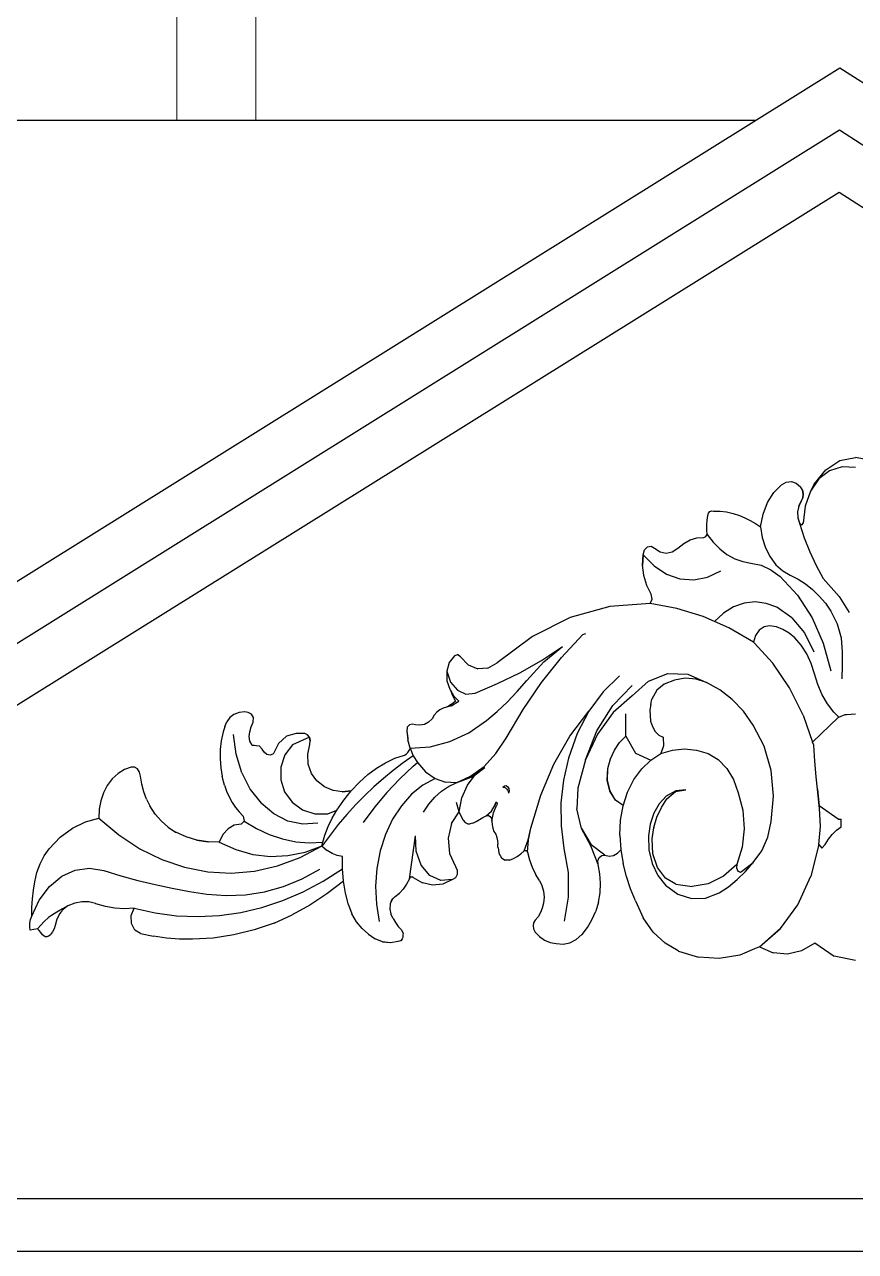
# Model space of a CAD drawing. Header units: inches. Extents: x -343 to 13887, y -13069 to -746.
# Drawn here: x 3399.22 to 3430.86, y -9017.25 to -8970.51 of the extents above; entities that cross this region are included whole.
import ezdxf

# ---------------------------------------------------------------- set-up
doc = ezdxf.new("R2010")
doc.units = ezdxf.units.IN
doc.header["$LTSCALE"] = 17
doc.header["$MEASUREMENT"] = 0
doc.layers.add('DOOR ELEVATION', color=21, linetype='Continuous', lineweight=15)
doc.layers.add('OUTLINE', color=1, linetype='Continuous', lineweight=25)

# ---------------------------------------------------------------- blocks, each defined once
blk = doc.blocks.new('dsdssdds')
for p, q in [((321.446, 167.347), (322.246, 167.867)), ((322.246, 167.867), (323.125, 168.046)), ((324.004, 167.867), (323.125, 168.046)), ((320.8, 166.533), (321.446, 167.347)), ((321.66, 167.297), (321.052, 166.829)), ((322.367, 167.52), (321.66, 167.297)), ((323.125, 167.484), (322.367, 167.52)), ((318.518, 166.068), (318.957, 166.507)), ((318.957, 166.507), (319.223, 166.652)), ((319.223, 166.652), (319.509, 166.681)), ((319.509, 166.681), (319.788, 166.592)), ((319.788, 166.592), (320.034, 166.393)), ((320.14, 166.214), (320.034, 166.393)), ((320.034, 166.393), (320.124, 166.194)), ((320.124, 166.194), (320.162, 165.967)), ((320.14, 166.214), (320.184, 165.994)), ((321.052, 166.829), (320.585, 166.148)), ((320.8, 166.533), (320.585, 166.148)), ((317.912, 164.847), (318.165, 165.505)), ((318.165, 165.505), (318.518, 166.068)), ((320.069, 165.576), (319.926, 165.3)), ((319.929, 165.3), (320.069, 165.576)), ((320.159, 165.769), (320.069, 165.576)), ((320.143, 165.749), (320.069, 165.576)), ((320.162, 165.967), (320.143, 165.749)), ((320.184, 165.994), (320.159, 165.769)), ((320.585, 166.148), (320.288, 165.299)), ((314.802, 164.767), (314.842, 164.896)), ((314.842, 164.896), (314.919, 164.99)), ((314.919, 164.99), (315.018, 165.034)), ((315.018, 165.034), (315.123, 165.018)), ((315.123, 165.018), (315.492, 165.013)), ((315.492, 165.013), (315.86, 164.97)), ((315.86, 164.97), (316.225, 164.89)), ((316.225, 164.89), (316.584, 164.773)), ((316.584, 164.773), (316.891, 164.645)), ((317.774, 164.126), (317.912, 164.847)), ((319.926, 165.3), (319.86, 164.98)), ((319.86, 164.98), (319.877, 164.648)), ((319.929, 165.3), (319.864, 164.979)), ((319.864, 164.979), (319.881, 164.647)), ((320.288, 165.299), (320.182, 164.341)), ((314.75, 163.968), (314.751, 164.236)), ((314.751, 164.236), (314.769, 164.502)), ((314.769, 164.502), (314.802, 164.767)), ((316.891, 164.645), (317.193, 164.495)), ((317.193, 164.495), (317.487, 164.321)), ((317.487, 164.321), (317.774, 164.126)), ((317.774, 164.126), (317.869, 163.519)), ((319.877, 164.648), (319.977, 164.341)), ((319.881, 164.647), (319.977, 164.341)), ((319.977, 164.341), (320.241, 163.511)), ((320.021, 164.285), (319.977, 164.341)), ((319.977, 164.341), (320.021, 164.269)), ((320.021, 164.285), (320.079, 164.265)), ((320.021, 164.269), (320.079, 164.243)), ((320.079, 164.265), (320.138, 164.285)), ((320.079, 164.243), (320.138, 164.269)), ((320.138, 164.269), (320.182, 164.341)), ((320.138, 164.285), (320.182, 164.341)), ((313.439, 163.193), (313.804, 163.387)), ((313.804, 163.387), (314.187, 163.502)), ((314.187, 163.502), (314.579, 163.536)), ((314.579, 163.536), (314.691, 163.58)), ((314.691, 163.58), (314.765, 163.701)), ((314.765, 163.701), (314.75, 163.968)), ((314.765, 163.701), (315.099, 163.261)), ((317.869, 163.519), (318.05, 162.947)), ((320.241, 163.511), (320.55, 162.71)), ((311.144, 162.559), (311.224, 162.828)), ((311.224, 162.828), (311.389, 163.002)), ((311.389, 163.002), (311.597, 163.037)), ((311.597, 163.037), (311.797, 162.925)), ((311.797, 162.925), (312.107, 162.719)), ((312.107, 162.719), (312.449, 162.648)), ((312.449, 162.648), (312.792, 162.719)), ((312.792, 162.719), (313.102, 162.925)), ((313.102, 162.925), (313.439, 163.193)), ((315.099, 163.261), (315.473, 162.882)), ((315.473, 162.882), (315.88, 162.57)), ((318.05, 162.947), (318.308, 162.432)), ((320.55, 162.71), (320.903, 161.942)), ((311.12, 161.966), (311.144, 162.559)), ((311.144, 162.559), (311.121, 161.966)), ((311.144, 162.559), (311.765, 161.921)), ((315.88, 162.57), (316.313, 162.33)), ((316.313, 162.33), (316.766, 162.167)), ((316.766, 162.167), (317.232, 162.082)), ((317.232, 162.082), (317.809, 161.959)), ((318.308, 162.432), (318.636, 161.991)), ((311.191, 161.399), (311.12, 161.966)), ((311.191, 161.399), (311.121, 161.966)), ((311.192, 161.38), (311.191, 161.399)), ((311.356, 160.827), (311.192, 161.38)), ((311.765, 161.921), (312.47, 161.461)), ((312.47, 161.461), (313.229, 161.197)), ((314.789, 161.293), (315.527, 161.649)), ((317.809, 161.959), (318.361, 161.706)), ((318.361, 161.706), (318.873, 161.329)), ((318.636, 161.991), (319.021, 161.642)), ((318.873, 161.329), (319.855, 160.27)), ((319.021, 161.642), (319.449, 161.397)), ((319.449, 161.397), (319.885, 161.18)), ((320.903, 161.942), (321.297, 161.21)), ((311.605, 160.334), (311.356, 160.827)), ((313.229, 161.197), (314.013, 161.14)), ((314.013, 161.14), (314.789, 161.293)), ((319.885, 161.18), (320.304, 160.912)), ((320.304, 160.912), (320.703, 160.592)), ((322.201, 160.195), (321.297, 161.21)), ((311.542, 159.797), (311.665, 160.045)), ((311.665, 160.045), (311.605, 160.334)), ((319.855, 160.27), (320.677, 158.998)), ((320.703, 160.592), (321.079, 160.226)), ((321.079, 160.226), (321.427, 159.815)), ((322.201, 160.195), (322.776, 159.302)), ((309.265, 159.631), (307.035, 159.009)), ((311.541, 159.795), (309.265, 159.631)), ((311.541, 159.795), (311.542, 159.797)), ((313.049, 159.524), (311.541, 159.795)), ((314.533, 159.069), (313.049, 159.524)), ((315.683, 159.261), (315.174, 158.787)), ((316.248, 159.61), (315.683, 159.261)), ((316.85, 159.821), (316.248, 159.61)), ((317.471, 159.889), (316.85, 159.821)), ((318.09, 159.811), (317.471, 159.889)), ((318.69, 159.59), (318.09, 159.811)), ((319.538, 158.996), (318.69, 159.59)), ((321.427, 159.815), (321.746, 159.363)), ((321.746, 159.363), (322.103, 158.651)), ((307.035, 159.009), (304.901, 157.943)), ((315.174, 158.787), (314.533, 159.069)), ((315.978, 158.433), (315.174, 158.787)), ((318.286, 158.547), (317.978, 158.496)), ((318.665, 158.483), (318.286, 158.547)), ((318.665, 158.482), (318.286, 158.547)), ((319.538, 158.996), (320.247, 158.142)), ((320.677, 158.998), (321.311, 157.558)), ((322.103, 158.651), (322.317, 157.86)), ((304.901, 157.943), (302.914, 156.458)), ((306.544, 156.75), (307.745, 158.047)), ((307.745, 158.047), (307.92, 158.117)), ((317.374, 157.623), (315.978, 158.433)), ((317.492, 158.004), (317.374, 157.623)), ((317.702, 158.308), (317.492, 158.004)), ((317.978, 158.496), (317.702, 158.308)), ((319.034, 158.346), (318.665, 158.483)), ((318.665, 158.482), (318.665, 158.483)), ((319.033, 158.345), (318.665, 158.482)), ((319.033, 158.345), (319.034, 158.346)), ((319.383, 158.138), (319.033, 158.345)), ((319.383, 158.138), (319.034, 158.346)), ((319.706, 157.865), (319.383, 158.138)), ((320.067, 157.448), (319.706, 157.865)), ((320.247, 158.142), (320.772, 157.081)), ((322.317, 157.86), (322.372, 157.049)), ((305.414, 156.592), (306.611, 157.37)), ((305.552, 156.504), (306.611, 157.37)), ((317.407, 157.587), (317.374, 157.623)), ((318.456, 156.435), (317.407, 157.587)), ((318.456, 156.434), (317.407, 157.587)), ((320.376, 156.963), (320.067, 157.448)), ((321.311, 157.558), (321.734, 156.001)), ((300.213, 156.479), (300.07, 155.978)), ((300.509, 156.844), (300.213, 156.479)), ((300.509, 156.844), (300.682, 156.917)), ((300.682, 156.911), (300.509, 156.844)), ((300.843, 156.803), (300.682, 156.917)), ((300.843, 156.803), (300.682, 156.911)), ((301.29, 156.343), (300.843, 156.803)), ((304.189, 155.895), (305.414, 156.592)), ((304.585, 155.464), (305.552, 156.504)), ((305.419, 155.338), (306.544, 156.75)), ((320.626, 156.422), (320.376, 156.963)), ((322.372, 157.049), (322.376, 156.278)), ((300.07, 155.978), (300.29, 155.364)), ((300.07, 155.978), (300.082, 155.445)), ((301.29, 156.343), (301.83, 156.118)), ((302.395, 156.158), (301.83, 156.118)), ((302.395, 156.158), (302.914, 156.458)), ((302.939, 155.281), (304.189, 155.895)), ((311.46, 155.429), (312.539, 155.854)), ((312.539, 155.854), (313.664, 155.825)), ((313.664, 155.825), (314.731, 155.346)), ((318.456, 156.434), (318.456, 156.435)), ((319.397, 155.049), (318.456, 156.434)), ((320.811, 155.836), (320.626, 156.422)), ((320.999, 155.226), (320.811, 155.836)), ((322.376, 156.278), (322.366, 155.552)), ((300.082, 155.445), (300.255, 154.963)), ((300.29, 155.364), (300.673, 154.913)), ((301.668, 154.75), (302.939, 155.281)), ((304.051, 154.841), (304.585, 155.464)), ((304.374, 153.819), (305.419, 155.338)), ((309.825, 155.726), (308.895, 154.821)), ((309.433, 154.047), (310.527, 155.186)), ((310.527, 154.591), (311.46, 155.429)), ((312.328, 155.245), (311.93, 154.908)), ((312.914, 155.484), (312.328, 155.245)), ((313.522, 155.582), (312.914, 155.484)), ((314.134, 155.535), (313.522, 155.582)), ((314.731, 155.346), (314.134, 155.535)), ((315.476, 154.935), (314.731, 155.346)), ((321.247, 154.656), (320.999, 155.226)), ((300.255, 154.963), (300.258, 154.957)), ((300.258, 154.957), (300.402, 154.615)), ((300.258, 154.957), (300.465, 154.576)), ((300.402, 154.615), (300.572, 154.287)), ((300.465, 154.576), (300.75, 154.301)), ((300.673, 154.913), (301.158, 154.697)), ((301.158, 154.697), (301.668, 154.75)), ((303.495, 154.255), (304.051, 154.841)), ((308.895, 154.821), (308.089, 153.726)), ((310.527, 154.591), (309.465, 153.648)), ((311.586, 154.1), (311.649, 154.402)), ((311.93, 154.908), (311.649, 154.402)), ((316.171, 154.39), (315.476, 154.935)), ((316.802, 153.722), (316.171, 154.39)), ((320.174, 153.494), (319.397, 155.049)), ((321.549, 154.134), (321.247, 154.656)), ((299.682, 153.809), (299.512, 153.679)), ((299.869, 153.889), (299.682, 153.809)), ((300.33, 154.022), (299.869, 153.889)), ((300.055, 153.954), (299.869, 153.889)), ((300.235, 154.042), (300.055, 153.954)), ((300.408, 154.153), (300.235, 154.042)), ((300.33, 154.022), (300.755, 154.296)), ((300.572, 154.287), (300.408, 154.153)), ((300.75, 154.301), (300.755, 154.296)), ((302.321, 153.196), (302.918, 153.706)), ((302.918, 153.706), (303.495, 154.255)), ((303.417, 152.201), (304.374, 153.819)), ((307.023, 152.318), (308.089, 153.726)), ((308.089, 153.726), (307.429, 152.469)), ((308.544, 152.625), (309.433, 154.047)), ((311.586, 154.1), (311.522, 153.797)), ((311.522, 153.797), (311.567, 153.171)), ((317.358, 152.943), (316.802, 153.722)), ((321.901, 153.671), (321.549, 154.134)), ((287.551, 152.855), (287.673, 153.13)), ((287.674, 153.133), (287.673, 153.13)), ((287.836, 153.364), (287.674, 153.133)), ((287.842, 153.371), (287.836, 153.364)), ((288.055, 153.533), (287.842, 153.371)), ((288.361, 153.648), (288.055, 153.533)), ((288.678, 153.686), (288.361, 153.648)), ((288.874, 153.655), (288.678, 153.686)), ((289.058, 153.565), (288.874, 153.655)), ((289.04, 152.848), (289.149, 153.109)), ((289.181, 153.364), (289.058, 153.565)), ((289.149, 153.109), (289.181, 153.364)), ((299.043, 153.106), (298.809, 152.985)), ((299.043, 153.106), (299.249, 153.293)), ((299.365, 153.504), (299.249, 153.293)), ((299.512, 153.679), (299.365, 153.504)), ((301.315, 152.504), (302.321, 153.196)), ((309.465, 153.648), (308.576, 152.428)), ((310.167, 152.32), (310.176, 153.575)), ((311.567, 153.171), (311.669, 152.855)), ((320.174, 153.494), (320.712, 151.975)), ((320.712, 151.975), (322.158, 153.373)), ((321.901, 153.671), (322.191, 153.388)), ((322.158, 153.373), (322.191, 153.388)), ((322.191, 153.388), (322.541, 153.539)), ((322.541, 153.539), (322.647, 153.541)), ((322.647, 153.541), (323.125, 153.582)), ((287.458, 152.556), (287.357, 152.063)), ((287.55, 152.853), (287.458, 152.556)), ((287.551, 152.855), (287.55, 152.853)), ((288.194, 151.294), (288.038, 152.404)), ((288.933, 152.305), (288.961, 152.568)), ((288.961, 152.568), (289.04, 152.848)), ((291.042, 152.32), (290.585, 151.911)), ((291.582, 152.463), (291.042, 152.32)), ((292.066, 152.463), (291.582, 152.463)), ((292.217, 152.402), (292.066, 152.463)), ((292.329, 152.254), (292.217, 152.402)), ((297.833, 152.828), (297.828, 152.593)), ((297.835, 152.799), (297.828, 152.593)), ((297.828, 152.593), (297.879, 152.103)), ((297.828, 152.593), (297.872, 152.209)), ((297.977, 152.965), (297.833, 152.828)), ((298.144, 152.987), (297.977, 152.965)), ((298.312, 152.965), (298.144, 152.987)), ((298.562, 152.938), (298.312, 152.965)), ((298.809, 152.985), (298.562, 152.938)), ((300.246, 152.009), (301.315, 152.504)), ((306.112, 150.73), (307.023, 152.318)), ((307.429, 152.469), (306.933, 151.085)), ((307.9, 150.986), (308.544, 152.625)), ((308.576, 152.428), (307.9, 150.986)), ((309.824, 151.964), (310.167, 152.32)), ((310.167, 152.32), (310.723, 151.362)), ((311.669, 152.855), (311.83, 152.586)), ((311.669, 152.855), (311.831, 152.587)), ((311.83, 152.586), (312.039, 152.383)), ((311.831, 152.587), (312.039, 152.383)), ((312.039, 152.383), (312.28, 152.261)), ((317.985, 151.749), (317.358, 152.943)), ((287.357, 152.063), (287.302, 151.557)), ((288.961, 152.042), (288.933, 152.305)), ((289.095, 151.8), (288.961, 152.042)), ((289.1, 151.811), (288.961, 152.042)), ((289.32, 151.776), (289.095, 151.8)), ((289.32, 151.776), (289.1, 151.811)), ((289.516, 151.76), (289.32, 151.776)), ((289.664, 151.587), (289.516, 151.76)), ((290.585, 151.911), (290.28, 151.3)), ((291.377, 151.835), (290.944, 151.257)), ((292.329, 152.254), (291.377, 151.835)), ((292.232, 151.297), (292.345, 151.846)), ((292.375, 152.052), (292.329, 152.254)), ((292.329, 152.254), (292.376, 152.052)), ((292.345, 151.846), (292.375, 152.052)), ((292.345, 151.846), (292.376, 152.052)), ((298.004, 151.638), (297.879, 152.103)), ((297.955, 151.503), (298.004, 151.638)), ((298.004, 151.638), (299.135, 151.718)), ((298.004, 151.638), (298.004, 151.637)), ((298.004, 151.637), (298.184, 151.206)), ((299.135, 151.718), (300.246, 152.009)), ((302.849, 151.334), (303.417, 152.201)), ((309.536, 151.531), (309.824, 151.964)), ((309.537, 151.53), (309.824, 151.964)), ((312.29, 151.778), (312.152, 151.331)), ((312.28, 152.261), (312.29, 151.778)), ((318.375, 150.388), (317.985, 151.749)), ((320.773, 151.805), (320.712, 151.975)), ((320.835, 150.915), (320.773, 151.805)), ((287.302, 151.557), (287.292, 151.046)), ((287.292, 151.046), (287.328, 150.537)), ((288.517, 150.25), (288.194, 151.294)), ((289.778, 151.406), (289.664, 151.587)), ((289.932, 151.29), (289.778, 151.406)), ((290.107, 151.254), (289.932, 151.29)), ((290.27, 151.298), (290.107, 151.254)), ((290.28, 151.3), (290.27, 151.298)), ((290.944, 151.257), (290.714, 150.575)), ((292.265, 150.729), (292.232, 151.297)), ((296.618, 150.82), (297.143, 151.067)), ((297.143, 151.067), (297.682, 151.254)), ((298.184, 151.206), (297.614, 150.81)), ((297.682, 151.254), (297.788, 151.304)), ((297.788, 151.304), (297.881, 151.389)), ((297.881, 151.389), (297.955, 151.503)), ((298.184, 151.206), (298.418, 150.826)), ((302.177, 150.61), (302.849, 151.334)), ((306.933, 151.085), (306.654, 149.843)), ((307.9, 150.986), (307.467, 149.387)), ((309.166, 150.49), (309.314, 151.034)), ((309.166, 150.49), (309.315, 151.033)), ((309.314, 151.034), (309.536, 151.531)), ((309.315, 151.033), (309.537, 151.53)), ((310.723, 151.362), (311.582, 150.965)), ((311.069, 150.471), (311.582, 150.965)), ((311.582, 150.965), (312.152, 151.331)), ((312.152, 151.331), (312.811, 151.529)), ((312.811, 151.529), (313.485, 151.595)), ((313.485, 151.595), (314.159, 151.529)), ((314.159, 151.529), (314.817, 151.331)), ((314.817, 151.331), (315.379, 151.001)), ((315.379, 151.001), (315.865, 150.502)), ((281.895, 150.436), (281.533, 150.211)), ((282.281, 150.573), (281.895, 150.436)), ((282.462, 150.566), (282.281, 150.573)), ((282.626, 150.466), (282.462, 150.566)), ((282.748, 150.288), (282.626, 150.466)), ((282.808, 150.06), (282.748, 150.288)), ((287.328, 150.537), (287.409, 150.038)), ((288.517, 150.25), (288.992, 149.316)), ((290.714, 150.575), (290.708, 149.856)), ((292.442, 150.211), (292.265, 150.729)), ((295.625, 150.151), (296.11, 150.514)), ((296.11, 150.514), (296.618, 150.82)), ((297.054, 150.387), (296.505, 149.938)), ((297.614, 150.81), (297.054, 150.387)), ((298.184, 150.623), (297.425, 149.916)), ((298.184, 150.623), (298.419, 150.824)), ((298.418, 150.826), (298.419, 150.824)), ((298.419, 150.824), (298.419, 150.823)), ((298.419, 150.823), (298.883, 150.308)), ((298.883, 150.308), (299.415, 149.938)), ((301.421, 150.053), (302.177, 150.61)), ((301.441, 150.009), (302.214, 150.549)), ((301.679, 150.138), (302.214, 150.549)), ((305.373, 148.991), (306.112, 150.73)), ((309.129, 149.836), (309.166, 150.49)), ((309.133, 149.839), (309.166, 150.49)), ((310.629, 149.866), (311.069, 150.471)), ((315.865, 150.502), (316.248, 149.864)), ((318.503, 148.94), (318.375, 150.388)), ((320.91, 150.027), (320.835, 150.915)), ((281.207, 149.905), (280.926, 149.527)), ((281.533, 150.211), (281.207, 149.905)), ((282.876, 149.612), (282.808, 150.06)), ((282.987, 149.179), (282.876, 149.612)), ((287.534, 149.554), (287.409, 150.038)), ((287.534, 149.554), (287.655, 149.213)), ((290.708, 149.856), (290.928, 149.171)), ((292.741, 149.803), (292.442, 150.211)), ((293.185, 149.464), (292.741, 149.803)), ((294.69, 149.239), (295.144, 149.719)), ((295.144, 149.719), (295.625, 150.151)), ((296.505, 149.938), (295.969, 149.464)), ((297.425, 149.916), (296.7, 149.147)), ((298.727, 149.559), (298.086, 149.038)), ((299.415, 149.938), (298.727, 149.559)), ((299.415, 149.938), (299.418, 149.936)), ((299.418, 149.936), (300, 149.722)), ((300.601, 149.679), (300, 149.722)), ((300.175, 149.484), (300.601, 149.679)), ((300.601, 149.679), (300.604, 149.678)), ((300.604, 149.678), (301.421, 150.053)), ((300.604, 149.678), (301.441, 150.009)), ((300.933, 148.844), (301.242, 149.557)), ((301.242, 149.557), (301.679, 150.138)), ((306.654, 149.843), (306.517, 148.56)), ((309.129, 149.836), (309.133, 149.839)), ((309.276, 149.213), (309.129, 149.836)), ((309.282, 149.218), (309.133, 149.839)), ((310.276, 149.167), (310.629, 149.866)), ((316.248, 149.864), (316.507, 149.123)), ((320.98, 149.331), (320.91, 150.027)), ((280.714, 149.121), (280.561, 148.67)), ((280.926, 149.527), (280.714, 149.121)), ((283.138, 148.768), (282.987, 149.179)), ((287.655, 149.213), (287.798, 148.888)), ((287.798, 148.888), (287.964, 148.582)), ((288.992, 149.316), (289.601, 148.53)), ((290.928, 149.171), (291.352, 148.586)), ((293.671, 149.252), (293.185, 149.464)), ((293.681, 149.25), (293.671, 149.252)), ((294.18, 149.175), (293.681, 149.25)), ((294.18, 149.174), (293.681, 149.25)), ((294.18, 149.175), (294.677, 149.237)), ((294.677, 149.237), (294.18, 149.174)), ((294.18, 149.175), (294.18, 149.174)), ((294.265, 148.713), (294.69, 149.239)), ((294.677, 149.237), (294.679, 149.237)), ((294.69, 149.239), (294.679, 149.237)), ((295.445, 148.966), (294.935, 148.443)), ((295.969, 149.464), (295.445, 148.966)), ((296.7, 149.147), (296.012, 148.321)), ((298.086, 149.038), (297.513, 148.388)), ((299.054, 148.479), (299.393, 148.879)), ((299.393, 148.879), (299.769, 149.217)), ((299.769, 149.217), (300.175, 149.484)), ((303.236, 149.447), (303.323, 149.519)), ((303.236, 149.447), (303.31, 149.435)), ((303.31, 149.435), (303.379, 149.402)), ((303.323, 149.519), (303.424, 149.526)), ((303.379, 149.402), (303.441, 149.348)), ((303.424, 149.526), (303.516, 149.468)), ((303.441, 149.348), (303.492, 149.277)), ((303.492, 149.277), (303.53, 149.191)), ((303.516, 149.468), (303.576, 149.358)), ((303.53, 149.191), (303.551, 149.097)), ((303.589, 149.223), (303.551, 149.097)), ((303.576, 149.358), (303.589, 149.223)), ((304.82, 147.133), (305.373, 148.991)), ((307.467, 149.387), (307.416, 148.22)), ((309.587, 148.71), (309.276, 149.213)), ((309.592, 148.713), (309.282, 149.218)), ((310.02, 148.396), (310.276, 149.167)), ((312.454, 148.934), (312.061, 148.508)), ((312.985, 149.233), (312.454, 148.934)), ((312.488, 148.778), (312.982, 149.192)), ((312.982, 149.192), (313.56, 149.283)), ((313.56, 149.283), (312.985, 149.233)), ((316.507, 149.123), (316.769, 148.133)), ((318.363, 147.495), (318.503, 148.94)), ((320.98, 149.331), (321.086, 148.394)), ((320.999, 149.141), (320.98, 149.331)), ((321.086, 148.394), (320.999, 149.141)), ((280.475, 148.19), (280.457, 147.695)), ((280.561, 148.67), (280.475, 148.19)), ((283.138, 148.768), (283.328, 148.386)), ((283.631, 147.922), (283.328, 148.386)), ((287.964, 148.582), (288.151, 148.299)), ((288.151, 148.299), (288.358, 148.04)), ((290.317, 147.926), (289.601, 148.53)), ((291.352, 148.586), (291.938, 148.16)), ((291.938, 148.16), (292.629, 147.932)), ((293.873, 148.144), (294.265, 148.713)), ((294.935, 148.443), (294.439, 147.897)), ((296.012, 148.321), (295.364, 147.439)), ((297.513, 148.388), (297.02, 147.626)), ((298.758, 148.022), (299.054, 148.479)), ((300.773, 148.05), (300.615, 148.569)), ((300.773, 148.05), (300.933, 148.844)), ((302.599, 148.08), (302.807, 148.441)), ((302.701, 147.986), (302.871, 148.405)), ((302.848, 148.584), (302.806, 148.527)), ((302.806, 148.527), (302.813, 148.449)), ((302.807, 148.441), (302.813, 148.449)), ((302.907, 148.578), (302.848, 148.584)), ((302.871, 148.405), (302.925, 148.437)), ((302.941, 148.514), (302.907, 148.578)), ((302.925, 148.437), (302.941, 148.514)), ((306.517, 148.56), (306.524, 147.264)), ((307.681, 147.107), (307.416, 148.22)), ((310.016, 148.398), (309.587, 148.71)), ((310.016, 148.398), (309.592, 148.713)), ((309.869, 147.577), (310.02, 148.396)), ((310.02, 148.396), (310.016, 148.398)), ((312.061, 148.508), (311.753, 147.974)), ((311.931, 147.747), (312.177, 148.293)), ((312.177, 148.293), (312.486, 148.774)), ((312.177, 148.293), (312.179, 148.293)), ((312.179, 148.293), (312.486, 148.774)), ((312.486, 148.774), (312.488, 148.778)), ((321.086, 148.391), (321.086, 148.394)), ((322.158, 147.634), (321.086, 148.391)), ((321.102, 148.257), (321.086, 148.391)), ((321.155, 147.225), (321.102, 148.257)), ((278.955, 147.122), (279.689, 147.486)), ((279.689, 147.486), (280.457, 147.695)), ((280.457, 147.695), (281.574, 146.751)), ((283.978, 147.516), (283.631, 147.922)), ((284.363, 147.177), (283.978, 147.516)), ((288.358, 148.04), (288.581, 147.809)), ((288.65, 147.53), (288.471, 147.361)), ((288.581, 147.809), (288.65, 147.53)), ((288.65, 147.53), (289.343, 147.105)), ((291.111, 147.529), (290.317, 147.926)), ((291.948, 147.356), (291.111, 147.529)), ((292.629, 147.932), (293.358, 147.927)), ((293.358, 147.927), (293.873, 148.144)), ((293.388, 147.226), (293.614, 147.7)), ((293.614, 147.7), (293.873, 148.144)), ((294.439, 147.897), (293.957, 147.329)), ((297.02, 147.626), (296.62, 146.77)), ((300.341, 147.398), (300.773, 148.05)), ((301.005, 147.586), (300.773, 148.05)), ((301.005, 147.586), (301.008, 147.583)), ((301.008, 147.583), (301.118, 147.455)), ((301.548, 147.408), (301.738, 147.511)), ((301.738, 147.511), (301.927, 147.616)), ((301.927, 147.616), (302.116, 147.721)), ((302.116, 147.721), (302.305, 147.828)), ((302.305, 147.828), (302.599, 148.08)), ((302.305, 147.828), (302.42, 147.85)), ((302.42, 147.85), (302.529, 147.794)), ((302.529, 147.794), (302.602, 147.674)), ((302.602, 147.674), (302.622, 147.522)), ((302.622, 147.522), (302.701, 147.986)), ((302.622, 147.522), (302.627, 147.317)), ((309.829, 146.736), (309.869, 147.577)), ((311.753, 147.974), (311.544, 147.36)), ((311.754, 147.155), (311.931, 147.747)), ((316.769, 148.133), (316.847, 147.089)), ((318.179, 146.625), (318.363, 147.495)), ((322.158, 147.634), (322.312, 147.634)), ((322.312, 147.205), (322.312, 147.634)), ((278.272, 146.612), (278.955, 147.122)), ((284.363, 147.177), (284.779, 146.91)), ((284.779, 146.91), (284.798, 146.901)), ((285.374, 146.638), (284.798, 146.901)), ((285.374, 146.637), (284.798, 146.901)), ((287.74, 147.091), (287.448, 146.761)), ((288.091, 147.297), (287.74, 147.091)), ((288.471, 147.361), (288.091, 147.297)), ((289.343, 147.105), (290.062, 146.766)), ((292.795, 147.413), (291.948, 147.356)), ((293.196, 146.726), (293.388, 147.226)), ((293.957, 147.329), (293.49, 146.738)), ((300.341, 147.398), (300.147, 146.568)), ((301.118, 147.455), (301.255, 147.378)), ((301.255, 147.378), (301.403, 147.362)), ((301.548, 147.408), (301.403, 147.362)), ((302.627, 147.317), (302.666, 147.118)), ((302.666, 147.118), (302.738, 146.937)), ((302.738, 146.937), (302.839, 146.782)), ((302.839, 146.782), (302.897, 146.604)), ((304.666, 146.471), (304.82, 147.133)), ((304.683, 146.46), (304.82, 147.133)), ((306.524, 147.264), (306.674, 145.983)), ((308.196, 146.126), (307.681, 147.107)), ((307.681, 147.107), (308.227, 146.192)), ((311.544, 147.36), (311.447, 146.699)), ((311.653, 146.533), (311.754, 147.155)), ((311.653, 146.533), (311.755, 147.154)), ((311.754, 147.155), (311.755, 147.154)), ((316.847, 147.089), (316.735, 146.051)), ((321.06, 146.198), (321.155, 147.225)), ((321.601, 146.505), (321.815, 146.777)), ((321.815, 146.777), (322.054, 147.012)), ((322.054, 147.012), (322.312, 147.205)), ((277.656, 145.968), (278.272, 146.612)), ((281.574, 146.751), (282.759, 145.968)), ((285.986, 146.45), (285.374, 146.638)), ((285.986, 146.449), (285.374, 146.637)), ((286.61, 146.348), (285.986, 146.45)), ((286.61, 146.347), (285.986, 146.449)), ((285.986, 146.449), (286.61, 146.348)), ((287.215, 146.334), (286.61, 146.348)), ((287.215, 146.334), (286.61, 146.347)), ((287.239, 146.333), (287.215, 146.334)), ((287.448, 146.761), (287.239, 146.333)), ((287.239, 146.333), (288.175, 145.915)), ((290.062, 146.766), (290.801, 146.518)), ((290.801, 146.518), (291.555, 146.363)), ((291.555, 146.363), (292.316, 146.301)), ((291.81, 145.475), (293.039, 146.126)), ((292.088, 145.776), (293.039, 146.126)), ((292.316, 146.301), (293.078, 146.333)), ((293.49, 146.738), (293.039, 146.126)), ((293.039, 146.126), (293.04, 146.205)), ((293.075, 146.064), (293.039, 146.126)), ((293.04, 146.205), (293.078, 146.333)), ((293.078, 146.333), (293.196, 146.726)), ((296.62, 146.77), (296.323, 145.841)), ((297.966, 144.275), (298.304, 146.69)), ((298.349, 145.821), (298.304, 146.69)), ((300.147, 146.568), (300.225, 145.705)), ((302.897, 146.604), (302.938, 146.417)), ((302.938, 146.417), (302.96, 146.225)), ((302.963, 146.03), (302.96, 146.225)), ((304.442, 145.846), (304.666, 146.471)), ((304.619, 145.769), (304.683, 146.46)), ((308.615, 145.068), (308.196, 146.126)), ((308.981, 145.596), (308.227, 146.192)), ((309.829, 146.736), (309.9, 145.898)), ((311.447, 146.699), (311.477, 145.898)), ((311.653, 146.533), (311.653, 146.532)), ((311.688, 145.679), (311.653, 146.532)), ((317.839, 145.842), (318.179, 146.625)), ((321.06, 146.198), (320.608, 144.415)), ((321.06, 146.198), (321.237, 145.999)), ((321.237, 145.999), (321.414, 146.198)), ((321.414, 146.198), (321.601, 146.505)), ((277.14, 145.119), (277.374, 145.57)), ((277.374, 145.57), (277.656, 145.968)), ((282.759, 145.968), (283.999, 145.355)), ((288.175, 145.915), (289.141, 145.648)), ((289.141, 145.648), (290.125, 145.535)), ((290.125, 145.535), (291.112, 145.578)), ((290.536, 144.999), (291.81, 145.475)), ((291.112, 145.578), (292.088, 145.776)), ((293.075, 146.064), (293.334, 145.86)), ((293.61, 145.7), (293.334, 145.86)), ((293.899, 145.588), (293.61, 145.7)), ((294.197, 145.525), (293.899, 145.588)), ((294.19, 144.83), (294.197, 145.525)), ((296.323, 145.841), (296.135, 144.86)), ((298.638, 145.04), (298.349, 145.821)), ((300.225, 145.705), (300.561, 144.96)), ((302.963, 146.03), (302.964, 146.029)), ((302.964, 146.029), (303.008, 145.713)), ((303.008, 145.713), (303.155, 145.458)), ((303.155, 145.458), (303.373, 145.32)), ((303.616, 145.329), (303.835, 145.418)), ((303.835, 145.418), (304.047, 145.535)), ((304.047, 145.535), (304.25, 145.678)), ((304.442, 145.846), (304.25, 145.678)), ((304.442, 145.846), (304.492, 145.873)), ((304.492, 145.873), (304.546, 145.867)), ((304.546, 145.867), (304.591, 145.83)), ((304.591, 145.83), (304.619, 145.769)), ((304.619, 145.769), (304.743, 145.337)), ((306.674, 145.983), (306.915, 144.626)), ((308.604, 145.285), (308.679, 145.478)), ((308.679, 145.478), (308.818, 145.593)), ((308.818, 145.593), (308.981, 145.596)), ((308.981, 145.596), (309.225, 145.553)), ((309.225, 145.553), (309.47, 145.591)), ((309.47, 145.591), (309.699, 145.708)), ((309.9, 145.898), (309.699, 145.708)), ((309.9, 145.898), (310.025, 145.142)), ((311.477, 145.898), (311.658, 145.133)), ((311.952, 144.901), (311.688, 145.679)), ((316.735, 146.051), (316.441, 145.078)), ((317.363, 145.198), (317.839, 145.842)), ((276.961, 144.626), (277.14, 145.119)), ((278.355, 144.411), (279.123, 144.762)), ((279.123, 144.762), (279.93, 144.873)), ((279.93, 144.873), (280.735, 144.739)), ((280.735, 144.739), (281.692, 144.444)), ((283.999, 145.355), (285.281, 144.918)), ((285.281, 144.918), (286.59, 144.662)), ((287.912, 144.59), (289.232, 144.702)), ((289.232, 144.702), (290.536, 144.999)), ((291.909, 144.261), (292.919, 144.809)), ((293.1, 144.131), (294.19, 144.83)), ((294.242, 144.139), (294.19, 144.83)), ((296.135, 144.86), (296.061, 143.852)), ((299.127, 144.463), (298.638, 145.04)), ((300.561, 144.96), (300.663, 144.75)), ((300.663, 144.75), (300.665, 144.518)), ((303.616, 145.329), (303.373, 145.32)), ((304.743, 145.337), (304.898, 144.923)), ((304.898, 144.923), (305.084, 144.533)), ((308.615, 145.068), (308.604, 145.285)), ((308.716, 144.548), (308.615, 145.068)), ((310.204, 144.406), (310.025, 145.142)), ((311.658, 145.133), (311.977, 144.454)), ((312.41, 144.304), (311.952, 144.901)), ((316.441, 145.078), (315.676, 144.411)), ((316.441, 145.078), (316.419, 144.879)), ((316.419, 144.879), (316.5, 144.709)), ((316.5, 144.709), (316.644, 144.65)), ((316.644, 144.65), (316.782, 144.731)), ((316.782, 144.731), (317.363, 145.198)), ((316.926, 144.683), (317.363, 145.198)), ((276.767, 143.621), (276.84, 144.102)), ((276.84, 144.102), (276.961, 144.626)), ((277.667, 143.838), (278.355, 144.411)), ((281.692, 144.444), (282.654, 144.178)), ((282.654, 144.178), (283.62, 143.941)), ((286.59, 144.662), (287.912, 144.59)), ((290.867, 143.835), (291.909, 144.261)), ((291.976, 143.533), (293.1, 144.131)), ((294.242, 144.139), (293.316, 143.414)), ((294.354, 143.461), (294.242, 144.139)), ((297.966, 144.275), (297.811, 143.966)), ((297.966, 144.275), (298.001, 144.367)), ((298.007, 144.337), (297.966, 144.275)), ((298.062, 144.374), (298.007, 144.337)), ((298.062, 144.374), (298.124, 144.378)), ((298.182, 144.351), (298.124, 144.378)), ((298.182, 144.351), (298.71, 144.042)), ((299.278, 143.914), (298.71, 144.042)), ((299.744, 144.176), (299.127, 144.463)), ((300.398, 144.222), (299.744, 144.176)), ((300.398, 144.222), (299.852, 143.975)), ((300.569, 144.325), (300.398, 144.222)), ((300.665, 144.518), (300.569, 144.325)), ((305.299, 144.17), (305.084, 144.533)), ((305.299, 144.17), (305.443, 143.888)), ((306.915, 144.626), (306.922, 143.232)), ((308.752, 144.014), (308.716, 144.548)), ((308.724, 143.48), (308.752, 144.014)), ((310.436, 143.696), (310.204, 144.406)), ((311.977, 144.454), (312.415, 143.904)), ((312.999, 143.97), (312.41, 144.304)), ((315.676, 144.411), (314.817, 143.993)), ((315.959, 143.818), (316.457, 144.222)), ((316.457, 144.222), (316.926, 144.683)), ((319.872, 142.809), (320.608, 144.415)), ((276.713, 143.135), (276.767, 143.621)), ((277.093, 143.073), (277.667, 143.838)), ((283.62, 143.941), (284.59, 143.733)), ((284.59, 143.733), (285.563, 143.554)), ((285.563, 143.554), (286.539, 143.404)), ((286.539, 143.404), (287.627, 143.318)), ((287.627, 143.318), (288.717, 143.361)), ((288.717, 143.361), (289.8, 143.534)), ((289.8, 143.534), (290.867, 143.835)), ((290.824, 143.038), (291.976, 143.533)), ((293.316, 143.414), (292.354, 142.776)), ((294.524, 142.804), (294.354, 143.461)), ((296.061, 143.852), (296.103, 142.841)), ((297.161, 143.278), (297.403, 143.462)), ((297.621, 143.693), (297.403, 143.462)), ((297.811, 143.966), (297.621, 143.693)), ((299.852, 143.975), (299.278, 143.914)), ((305.443, 143.888), (305.532, 143.568)), ((305.532, 143.568), (305.561, 143.229)), ((308.631, 142.958), (308.724, 143.48)), ((310.718, 143.02), (310.436, 143.696)), ((312.415, 143.904), (313.112, 143.4)), ((312.999, 143.97), (313.909, 143.843)), ((313.112, 143.4), (313.882, 143.152)), ((314.817, 143.993), (313.909, 143.843)), ((314.675, 143.177), (315.436, 143.474)), ((315.436, 143.474), (315.959, 143.818)), ((276.664, 142.156), (277.093, 143.073)), ((276.664, 142.156), (276.679, 142.646)), ((276.679, 142.646), (276.713, 143.135)), ((278.704, 142.738), (278.393, 142.566)), ((278.704, 142.738), (278.454, 142.558)), ((278.704, 142.738), (278.454, 142.557)), ((279.089, 142.897), (278.704, 142.738)), ((279.487, 142.972), (279.089, 142.897)), ((279.89, 142.962), (279.487, 142.972)), ((280.264, 142.871), (279.89, 142.962)), ((280.286, 142.865), (280.264, 142.871)), ((280.816, 142.709), (280.286, 142.865)), ((281.354, 142.615), (280.816, 142.709)), ((288.458, 142.369), (289.65, 142.65)), ((289.65, 142.65), (290.824, 143.038)), ((292.354, 142.776), (291.361, 142.229)), ((294.524, 142.804), (294.719, 142.297)), ((296.103, 142.841), (296.26, 141.851)), ((296.877, 142.85), (296.856, 142.561)), ((296.88, 142.849), (296.859, 142.56)), ((296.984, 143.103), (296.877, 142.85)), ((296.987, 143.102), (296.88, 142.849)), ((297.161, 143.278), (296.984, 143.103)), ((296.987, 143.102), (296.984, 143.103)), ((297.161, 143.278), (296.987, 143.102)), ((305.528, 142.891), (305.457, 142.616)), ((305.561, 143.229), (305.528, 142.891)), ((306.922, 143.232), (306.694, 141.871)), ((308.631, 142.958), (308.473, 142.439)), ((310.718, 143.02), (311.145, 142.074)), ((313.882, 143.152), (314.675, 143.177)), ((318.889, 141.458), (319.872, 142.809)), ((276.552, 141.768), (276.591, 141.97)), ((276.591, 141.97), (276.664, 142.156)), ((277.604, 142.077), (277.361, 141.862)), ((277.78, 142.192), (277.604, 142.077)), ((278.085, 142.384), (277.78, 142.192)), ((278.082, 141.991), (277.981, 141.636)), ((278.082, 141.99), (277.981, 141.636)), ((278.242, 142.304), (278.082, 141.991)), ((278.243, 142.303), (278.082, 141.991)), ((278.243, 142.303), (278.082, 141.99)), ((278.393, 142.566), (278.085, 142.384)), ((278.314, 142.388), (278.242, 142.304)), ((278.314, 142.388), (278.243, 142.303)), ((278.454, 142.558), (278.314, 142.388)), ((278.454, 142.557), (278.314, 142.388)), ((281.897, 142.582), (281.354, 142.615)), ((282.439, 142.611), (281.897, 142.582)), ((282.277, 142.206), (282.439, 142.611)), ((282.295, 141.749), (282.277, 142.206)), ((282.439, 142.611), (283.632, 142.343)), ((283.632, 142.343), (284.836, 142.184)), ((284.836, 142.184), (286.046, 142.136)), ((286.046, 142.136), (287.255, 142.197)), ((287.255, 142.197), (288.458, 142.369)), ((290.342, 141.774), (291.361, 142.229)), ((294.978, 141.844), (294.719, 142.297)), ((296.859, 142.56), (296.856, 142.561)), ((296.856, 142.561), (296.926, 142.284)), ((296.859, 142.56), (296.926, 142.284)), ((296.926, 142.284), (296.926, 142.283)), ((297.047, 142.031), (296.926, 142.283)), ((297.047, 142.031), (297.186, 141.795)), ((305.061, 141.933), (304.973, 141.793)), ((305.22, 142.131), (305.061, 141.933)), ((305.354, 142.361), (305.22, 142.131)), ((305.457, 142.616), (305.354, 142.361)), ((308.004, 141.515), (308.264, 141.955)), ((308.264, 141.955), (308.473, 142.439)), ((311.708, 141.266), (311.145, 142.074)), ((276.548, 141.563), (276.552, 141.768)), ((276.58, 141.365), (276.548, 141.563)), ((276.988, 141.454), (276.58, 141.365)), ((276.988, 141.454), (277.361, 141.862)), ((277.085, 141.346), (276.988, 141.454)), ((277.178, 141.233), (277.085, 141.346)), ((277.267, 141.115), (277.178, 141.233)), ((277.841, 141.273), (277.729, 141.132)), ((277.926, 141.444), (277.841, 141.273)), ((277.981, 141.636), (277.926, 141.444)), ((282.487, 141.369), (282.295, 141.749)), ((282.799, 141.175), (282.487, 141.369)), ((289.21, 141.384), (288.062, 141.1)), ((290.342, 141.774), (289.21, 141.384)), ((295.293, 141.459), (294.978, 141.844)), ((295.654, 141.154), (295.293, 141.459)), ((297.186, 141.795), (297.342, 141.578)), ((297.342, 141.578), (297.512, 141.383)), ((297.512, 141.383), (297.607, 141.196)), ((297.512, 141.383), (297.607, 141.185)), ((304.973, 141.793), (304.938, 141.617)), ((304.938, 141.617), (304.962, 141.438)), ((304.962, 141.438), (305.038, 141.293)), ((305.038, 141.293), (305.04, 141.288)), ((305.04, 141.288), (305.043, 141.286)), ((305.043, 141.286), (305.301, 141.01)), ((307.702, 141.128), (308.004, 141.515)), ((312.384, 140.629), (311.708, 141.266)), ((317.706, 140.427), (318.887, 141.46)), ((317.706, 140.427), (318.889, 141.458)), ((318.889, 141.458), (318.887, 141.46)), ((277.338, 141.043), (277.267, 141.115)), ((277.421, 141.003), (277.338, 141.043)), ((277.51, 140.998), (277.421, 141.003)), ((277.596, 141.029), (277.51, 140.998)), ((277.596, 141.029), (277.729, 141.132)), ((282.799, 141.175), (283.528, 141.029)), ((284.261, 140.927), (283.528, 141.029)), ((284.997, 140.869), (284.261, 140.927)), ((285.734, 140.856), (284.997, 140.869)), ((286.901, 140.924), (285.734, 140.856)), ((288.062, 141.1), (286.901, 140.924)), ((295.654, 141.154), (296.032, 140.875)), ((296.446, 140.707), (296.032, 140.875)), ((296.454, 140.706), (296.446, 140.707)), ((296.462, 140.703), (296.454, 140.706)), ((296.876, 140.657), (296.454, 140.706)), ((296.876, 140.657), (296.462, 140.703)), ((296.901, 140.654), (296.876, 140.657)), ((297.338, 140.727), (296.901, 140.654)), ((297.417, 140.759), (297.305, 140.727)), ((297.417, 140.759), (297.338, 140.727)), ((297.481, 140.778), (297.417, 140.759)), ((297.5, 140.793), (297.481, 140.778)), ((297.489, 140.789), (297.481, 140.778)), ((297.55, 140.88), (297.489, 140.789)), ((297.5, 140.793), (297.489, 140.789)), ((297.55, 140.88), (297.5, 140.793)), ((297.597, 140.951), (297.55, 140.88)), ((297.602, 140.972), (297.597, 140.951)), ((297.598, 140.963), (297.597, 140.951)), ((297.605, 141.114), (297.598, 140.963)), ((297.602, 140.972), (297.598, 140.963)), ((297.605, 141.114), (297.602, 140.972)), ((297.609, 141.181), (297.605, 141.114)), ((297.607, 141.196), (297.607, 141.185)), ((297.607, 141.185), (297.609, 141.181)), ((305.301, 141.01), (305.594, 140.801)), ((305.594, 140.801), (305.911, 140.667)), ((305.911, 140.667), (306.239, 140.613)), ((306.239, 140.613), (306.242, 140.613)), ((306.242, 140.613), (306.247, 140.612)), ((306.247, 140.612), (306.631, 140.574)), ((306.631, 140.574), (307.016, 140.65)), ((307.016, 140.65), (307.378, 140.837)), ((307.697, 141.124), (307.378, 140.837)), ((307.697, 141.124), (307.702, 141.128)), ((313.132, 140.198), (312.384, 140.629)), ((320.827, 140.643), (320.091, 140.203)), ((320.833, 140.647), (320.827, 140.643)), ((320.833, 140.647), (321.92, 139.907)), ((313.144, 140.191), (313.132, 140.198)), ((313.144, 140.191), (314.279, 139.848)), ((315.441, 139.773), (314.279, 139.848)), ((316.595, 139.968), (315.441, 139.773)), ((317.425, 140.311), (316.595, 139.968)), ((317.706, 140.427), (317.425, 140.311)), ((317.706, 140.427), (318.479, 140.09)), ((319.29, 140.014), (318.479, 140.09)), ((320.091, 140.203), (319.29, 140.014)), ((323.125, 139.654), (321.92, 139.907))]:
    blk.add_line(p, q)

msp = doc.modelspace()

# ---------------------------------------------------------------- linework, layer by layer
at = {"layer": 'DOOR ELEVATION'}
for p, q in [((3405.02, -8923.774), (3405.02, -8974.163)), ((3408.02, -8923.774), (3408.02, -8974.163))]:
    msp.add_line(p, q, dxfattribs=at)
at = {"layer": 'OUTLINE'}
for p, q in [((3358.02, -9017.253), (3430.262, -8972.163)), ((3430.262, -8972.163), (3500.503, -9017.253)), ((3427.058, -8974.163), (3205.02, -8974.163)), ((3361.798, -9017.253), (3430.247, -8974.53)), ((3430.247, -8974.53), (3496.801, -9017.253)), ((3368.779, -9015.253), (3430.232, -8976.897)), ((3430.232, -8976.897), (3489.983, -9015.253)), ((3489.983, -9015.253), (3368.779, -9015.253)), ((3496.573, -9017.253), (3366.048, -9017.253))]:
    msp.add_line(p, q, dxfattribs=at)

# ---------------------------------------------------------------- block references
at = {"xscale": 0.6751174146065075, "yscale": 0.6751174146065075, "zscale": 0.6751174146065075}
msp.add_blockref('dsdssdds', (3212.708, -9100.455), dxfattribs=at)

doc.saveas('drawing.dxf')
